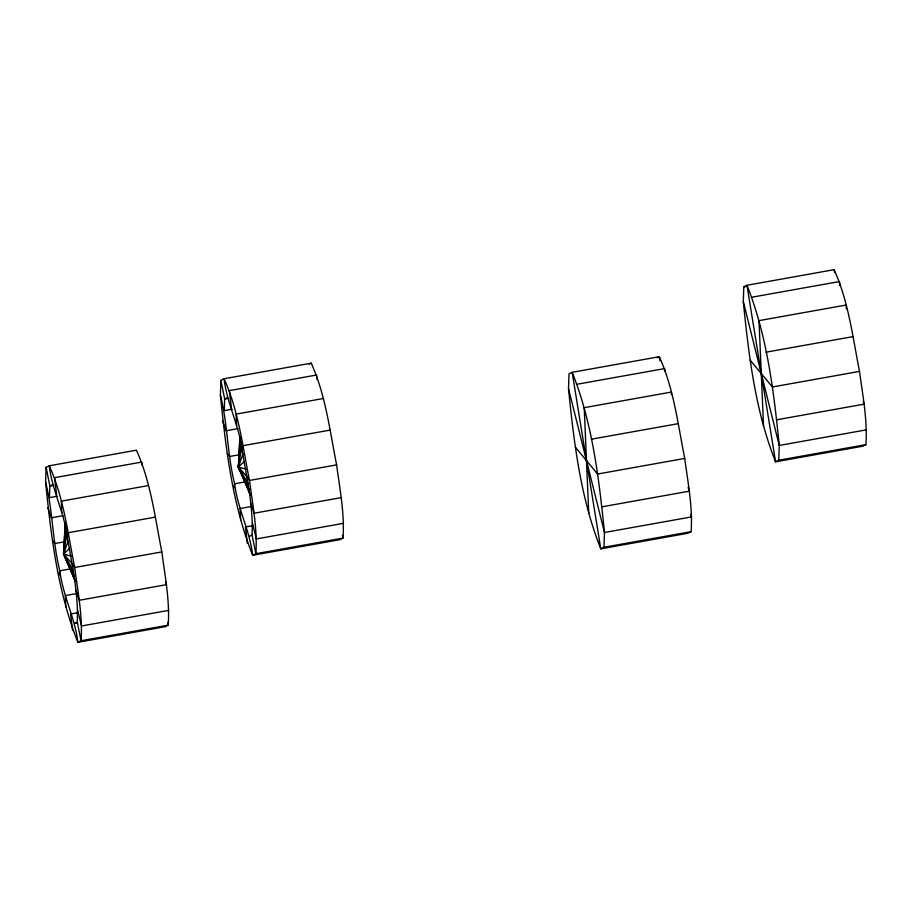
<?xml version="1.0" encoding="UTF-8"?>
<svg xmlns="http://www.w3.org/2000/svg" width="912" height="912" viewBox="0 0 912 912"><rect width="100%" height="100%" fill="white"/><g stroke="black" fill="none" stroke-linecap="round" stroke-linejoin="round"><path stroke-width="1.37" d="M45.6 482.14L46.102 467.366L49.259 465.793L136.412 450.197C150.913 482.186 154.983 517.742 161.834 551.908C165.004 576.167 169.917 600.563 168.207 625.153L165.038 626.726L77.896 642.322C57.627 591.614 51.072 536.188 45.6 482.14C52.964 511.176 52.474 541.637 59.827 570.809C62.803 595.582 75.035 617.755 77.896 642.322L81.054 640.748L168.207 625.153L167.648 622.394M77.292 622.075C78.557 593.518 72.094 565.292 67.328 537.305C64.353 512.521 52.109 490.36 49.259 465.793C63.772 497.781 67.841 533.338 74.681 567.503C77.851 591.763 82.775 616.159 81.054 640.748L77.292 622.075L74.807 623.306L77.497 622.828M220.396 395.101L220.898 380.327L224.056 378.754L311.209 363.158C325.709 395.147 329.779 430.703 336.631 464.869C339.8 489.128 344.713 513.524 343.003 538.103L339.834 539.687L252.692 555.283C232.423 504.575 225.868 449.149 220.396 395.101C227.761 424.137 227.27 454.598 234.623 483.77C237.599 508.543 249.831 530.704 252.692 555.283L255.85 553.698L343.003 538.103L342.445 535.355M252.088 535.036C253.354 506.479 246.878 478.253 242.125 450.266C239.149 425.482 226.906 403.321 224.056 378.754C238.568 410.742 242.638 446.299 249.478 480.464C252.647 504.724 257.572 529.12 255.85 553.698L252.088 535.036L249.603 536.267M568.507 388.66L568.997 373.897L572.166 372.313L659.308 356.717C673.82 388.706 677.89 424.262 684.73 458.428C687.899 482.699 692.824 507.083 691.102 531.673L687.944 533.246L600.791 548.842C580.534 498.134 573.967 442.708 568.507 388.66L604.462 532.494L603.961 547.268L600.791 548.842L572.166 372.313C592.424 423.02 598.99 478.447 604.462 532.494L691.604 516.899L690.954 514.322M743.303 301.621L743.793 286.847L746.962 285.274L834.104 269.678C848.616 301.667 852.686 337.223 859.526 371.389C862.695 395.66 867.62 420.044 865.898 444.634L862.741 446.207L775.588 461.803C755.33 411.095 748.763 355.669 743.303 301.621L779.247 445.455L778.757 460.229L775.588 461.803L746.962 285.274C767.22 335.981 773.786 391.408 779.247 445.455L866.4 429.86M75.263 581.172L63.578 554.051L65.208 522.758M75.377 581.286L63.578 554.051L65.242 524.286M74.567 576.965L63.578 554.051L65.881 527.09M240.563 441.476L238.374 467.012L250.606 495.433M69.152 565.201L63.578 554.051L64.307 548.431M239.457 458.576L238.374 467.012L249.614 492.947M73.61 571.015L63.578 554.051L67.043 533.03M241.84 445.991L238.374 467.012L249.364 489.926M58.79 575.415L59.827 570.809L70.555 568.894M67.328 537.305L68.366 532.699L155.507 517.104M233.586 488.376L234.623 483.77L245.351 481.855M242.125 450.266L243.151 445.66L330.304 430.065M72.88 564.414L63.578 554.051L68.183 540.93M242.98 453.891L238.374 467.012L243.949 478.162M65.527 556.001L63.578 554.051L69.631 548.374M244.427 461.335L238.374 467.012L248.406 483.976M52.349 484.808L49.864 486.039L49.476 497.633L57.513 496.185M227.145 397.769L224.66 399L224.272 410.594L232.309 409.146M309.1 364.207L311.209 363.158M657.199 357.766L659.308 356.717L659.969 360.799M743.793 286.847L746.563 286.357M752.297 297.141L839.45 281.546L839.929 285.661M228.684 398.282L224.66 399L220.898 380.327M323.247 398.521L236.105 414.116L236.596 425.505M238.089 428.606L226.028 430.772L222.631 420.82M577.501 384.18L664.654 368.585L664.973 371.332M766.057 352.18L853.21 336.585M53.888 485.321L49.864 486.039L46.102 467.366M239.047 454.792L229.653 456.467L227.27 453.572M148.451 485.56L61.309 501.155L61.799 512.544M336.631 464.869L249.478 480.464L247.084 477.569M859.526 371.389L772.384 386.984L750.166 360.092M63.293 515.645L51.232 517.811L47.834 507.859M591.261 439.219L678.414 423.624M250.88 506.605L240.152 508.531L240.643 519.92M64.25 541.831L54.857 543.506L52.474 540.611M341.259 497.621L254.117 513.217L250.72 503.264M777.013 419.737L864.166 404.141L863.311 401.656M253.456 525.517L245.419 526.965L247.346 543.415M161.834 551.908L74.681 567.503L72.287 564.608M684.73 458.428L597.588 474.023L575.369 447.131M343.493 523.34L256.352 538.935L252.476 523.442M778.757 460.229L865.898 444.634M77.429 593.404L65.356 595.57L65.846 606.959M602.216 506.776L689.369 491.18L688.093 487.453M77.326 612.796L70.623 614.004L72.55 630.454M168.697 610.379L81.556 625.974L77.68 610.481M603.961 547.268L691.102 531.673M246.217 469.247L238.374 467.012L239.936 437.144L238.374 467.012L247.676 477.364M63.578 554.051L71.421 556.286M165.562 582.016L166.463 584.66L79.321 600.256L75.924 590.303M834.104 269.678L834.548 272.403M317.045 379.267L316.544 375.026L229.402 390.621L231.329 407.071M142.078 464.892L141.748 462.065L54.606 477.66L56.533 494.11M846.313 308.837L846.154 305.041L759.001 320.636L763.549 426.44M671.471 394.611L671.357 392.08L584.216 407.675L588.753 513.479"/></g></svg>
